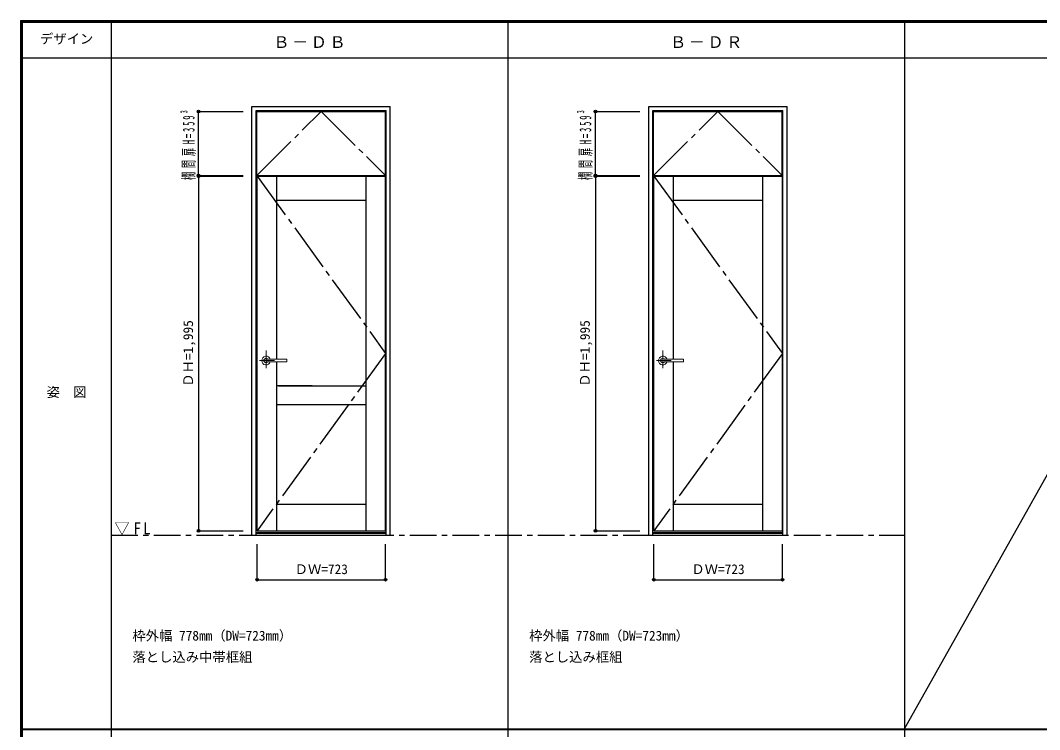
# Model space of a CAD drawing. Units: millimetres, scale not verified. Extents: x -6000 to 5700, y -4307 to 4260.
# Drawn here: x -6000 to -267, y 186 to 4175 of the extents above; entities that cross this region are included whole.
import ezdxf
from ezdxf.enums import TextEntityAlignment as Align

# ---------------------------------------------------------------- set-up
doc = ezdxf.new("R2010")
doc.units = ezdxf.units.MM
doc.header["$LTSCALE"] = 30
doc.header["$PDMODE"] = 32
doc.header["$PDSIZE"] = 15
doc.linetypes.add('CHAIN1', pattern=[8, 5, -1, 1, -1])
doc.linetypes.add('CHAIN2', pattern=[12, 9, -1, 1, -1])
for name, color, linetype in [('0-1_通り芯', 7, 'CHAIN1'), ('0-2_扉', 7, 'Continuous'), ('0-4_枠', 3, 'Continuous'), ('0-7', 7, 'CHAIN2'), ('0-A_文字', 7, 'Continuous'), ('0-B_寸法', 7, 'Continuous'), ('F-1_枠', 6, 'Continuous'), ('F-A_文字', 7, 'Continuous')]:
    doc.layers.add(name, color=color, linetype=linetype)
doc.layers.add('0-5_レバー', color=7, linetype='Continuous', lineweight=18)
doc.styles.add('ＭＳ ゴシック', font='')
doc.styles.get('ＭＳ ゴシック').set_extended_font_data('MS Gothic')

msp = doc.modelspace()

# ---------------------------------------------------------------- linework, layer by layer
at = {"layer": '0-1_通り芯'}
msp.add_line((-5490, 1279.25), (-1026.8, 1279.25), dxfattribs=at)
at = {"layer": '0-2_扉', "color": 3}
for p, q in [((-4669.9, 3662.25), (-3946.9, 3662.25)), ((-4669.9, 3303.25), (-4669.9, 3662.25)), ((-3946.9, 3303.25), (-3946.9, 3662.25)), ((-2438.3, 3303.25), (-2438.3, 3662.25)), ((-2438.3, 3662.25), (-1715.3, 3662.25)), ((-4669.9, 3303.25), (-3946.9, 3303.25))]:
    msp.add_line(p, q, dxfattribs=at)
at = {"layer": '0-2_扉'}
for p, q in [((-4668.4, 1304.25), (-4668.4, 3299.25)), ((-4668.4, 3299.25), (-3945.4, 3299.25)), ((-4558.4, 2268.75), (-4558.4, 3299.25)), ((-4055.4, 1304.25), (-4055.4, 3299.25)), ((-3945.4, 1304.25), (-3945.4, 3299.25)), ((-2436.8, 3299.25), (-1713.8, 3299.25)), ((-2436.8, 1304.25), (-2436.8, 3299.25)), ((-2326.8, 2268.75), (-2326.8, 3299.25)), ((-1823.8, 1304.25), (-1823.8, 3299.25)), ((-1713.8, 1304.25), (-1713.8, 3299.25)), ((-4558.4, 3164.25), (-4055.4, 3164.25)), ((-2326.8, 3164.25), (-1823.8, 3164.25)), ((-4558.4, 1304.25), (-4558.4, 2254.75)), ((-2326.8, 1304.25), (-2326.8, 2254.75)), ((-4359.4, 2119.25), (-4558.4, 2119.25)), ((-4548.4, 2119.25), (-4055.4, 2119.25)), ((-4558.4, 2014.25), (-4055.4, 2014.25)), ((-4558.4, 1454.25), (-4055.4, 1454.25)), ((-2326.8, 1454.25), (-1823.8, 1454.25)), ((-4668.4, 1304.25), (-3945.4, 1304.25)), ((-2436.8, 1304.25), (-1713.8, 1304.25))]:
    msp.add_line(p, q, dxfattribs=at)
at = {"layer": '0-2_扉', "color": 3}
msp.add_lwpolyline([(-2438.3, 3303.25), (-1715.3, 3303.25), (-1715.3, 3662.25)], dxfattribs=at)
at = {"layer": '0-4_枠'}
for p, q in [((-4697.4, 3691.25), (-3919.4, 3691.25)), ((-4697.4, 1279.25), (-4697.4, 3691.25)), ((-3919.4, 1279.25), (-3919.4, 3691.25)), ((-1687.8, 1279.25), (-1687.8, 3691.25)), ((-4673.4, 3667.25), (-3943.4, 3667.25)), ((-4673.4, 1279.25), (-4673.4, 3667.25)), ((-3943.4, 1279.25), (-3943.4, 3667.25)), ((-1711.8, 1279.25), (-1711.8, 3667.25)), ((-4697.4, 1279.25), (-3919.4, 1279.25)), ((-4673.4, 1294.25), (-3943.4, 1294.25)), ((-4673.4, 1291.25), (-3943.4, 1291.25)), ((-2465.8, 1279.25), (-1687.8, 1279.25)), ((-2441.8, 1294.25), (-1711.8, 1294.25)), ((-2441.8, 1291.25), (-1711.8, 1291.25))]:
    msp.add_line(p, q, dxfattribs=at)
for points in [[(-2465.8, 1279.25), (-2465.8, 3691.25), (-1687.8, 3691.25)], [(-2441.8, 1279.25), (-2441.8, 3667.25), (-1711.8, 3667.25)]]:
    msp.add_lwpolyline(points, dxfattribs=at)
at = {"layer": '0-5_レバー', "color": 4, "linetype": 'CHAIN1'}
for p, q in [((-4617.9, 2318.21), (-4617.9, 2218.36)), ((-2386.3, 2318.21), (-2386.3, 2218.36)), ((-4571.1, 2261.75), (-4654.12, 2261.75)), ((-2339.5, 2261.75), (-2422.52, 2261.75))]:
    msp.add_line(p, q, dxfattribs=at)
at = {"layer": '0-5_レバー'}
for p, q in [((-4500.9, 2261.75), (-4500.9, 2267.24)), ((-4500.9, 2261.75), (-4500.9, 2256.25)), ((-2399.05, 2263.9), (-2399.3, 2261.75)), ((-2399.3, 2261.75), (-2399.05, 2259.6)), ((-2398.31, 2265.96), (-2399.05, 2263.9)), ((-2399.05, 2259.6), (-2398.31, 2257.54)), ((-2397.11, 2267.86), (-2398.31, 2265.96)), ((-2398.31, 2257.54), (-2397.11, 2255.64)), ((-2395.49, 2269.53), (-2397.11, 2267.86)), ((-2397.11, 2255.64), (-2395.49, 2253.97)), ((-2393.52, 2270.9), (-2395.49, 2269.53)), ((-2395.49, 2253.97), (-2393.52, 2252.6)), ((-2391.28, 2271.91), (-2393.52, 2270.9)), ((-2393.52, 2252.6), (-2391.28, 2251.59)), ((-2388.84, 2272.54), (-2391.28, 2271.91)), ((-2391.28, 2251.59), (-2388.84, 2250.96)), ((-2386.3, 2272.75), (-2388.84, 2272.54)), ((-2388.84, 2250.96), (-2386.3, 2250.75)), ((-2383.76, 2272.54), (-2386.3, 2272.75)), ((-2386.3, 2250.75), (-2383.76, 2250.96)), ((-2381.33, 2271.91), (-2383.76, 2272.54)), ((-2383.76, 2250.96), (-2381.33, 2251.59)), ((-2381.43, 2268.74), (-2381.43, 2268.73)), ((-2380.97, 2268.74), (-2381.43, 2268.74)), ((-2379.08, 2270.9), (-2381.33, 2271.91)), ((-2381.33, 2251.59), (-2379.08, 2252.6)), ((-2381.28, 2254.76), (-2381.15, 2254.76)), ((-2381.15, 2254.76), (-2380.71, 2254.76)), ((-2379.87, 2268.74), (-2380.97, 2268.74)), ((-2380.71, 2254.76), (-2379.99, 2254.76)), ((-2379.99, 2254.76), (-2378.97, 2254.76)), ((-2378.35, 2268.74), (-2379.87, 2268.74)), ((-2377.11, 2269.53), (-2379.08, 2270.9)), ((-2379.08, 2252.6), (-2377.11, 2253.97)), ((-2378.97, 2254.76), (-2377.71, 2254.76)), ((-2376.81, 2268.74), (-2378.35, 2268.74)), ((-2377.71, 2254.76), (-2376.36, 2254.76)), ((-2376.35, 2268.74), (-2377.11, 2269.53)), ((-2377.11, 2253.97), (-2376.35, 2254.76)), ((-2375.32, 2268.74), (-2376.81, 2268.74)), ((-2376.36, 2254.76), (-2373.5, 2254.76)), ((-2372.91, 2268.74), (-2375.32, 2268.74)), ((-2373.5, 2254.76), (-2370.52, 2254.75)), ((-2370.9, 2268.75), (-2372.91, 2268.74)), ((-2369.05, 2268.75), (-2370.9, 2268.75)), ((-2370.52, 2254.75), (-2367.5, 2254.75)), ((-2367.05, 2268.75), (-2369.05, 2268.75)), ((-2367.5, 2254.75), (-2364.46, 2254.75)), ((-2363.3, 2268.75), (-2367.05, 2268.75)), ((-2364.46, 2254.75), (-2361.4, 2254.75)), ((-2359.1, 2268.75), (-2363.3, 2268.75)), ((-2361.4, 2254.75), (-2358.31, 2254.75)), ((-2354.44, 2268.75), (-2359.1, 2268.75)), ((-2358.31, 2254.75), (-2354.31, 2254.75)), ((-2349.65, 2268.75), (-2354.44, 2268.75)), ((-2354.31, 2254.75), (-2349.9, 2254.75)), ((-2349.9, 2254.75), (-2344.93, 2254.75)), ((-2344.41, 2268.75), (-2349.65, 2268.75)), ((-2344.93, 2254.75), (-2339.4, 2254.75)), ((-2338.64, 2268.75), (-2344.41, 2268.75)), ((-2339.4, 2254.75), (-2333.31, 2254.75)), ((-2332.34, 2268.75), (-2338.64, 2268.75)), ((-2333.31, 2254.75), (-2326.66, 2254.75)), ((-2325.52, 2268.75), (-2332.34, 2268.75)), ((-2326.66, 2254.75), (-2319.45, 2254.75)), ((-2317.71, 2268.75), (-2325.52, 2268.75)), ((-2319.45, 2254.75), (-2310.86, 2254.75)), ((-2309.3, 2268.75), (-2317.71, 2268.75)), ((-2310.86, 2254.75), (-2301.6, 2254.75)), ((-2300.31, 2268.75), (-2309.3, 2268.75)), ((-2301.6, 2254.75), (-2291.67, 2254.75)), ((-2290.71, 2268.75), (-2300.31, 2268.75)), ((-2291.67, 2254.75), (-2281.05, 2254.75)), ((-2280.53, 2268.75), (-2290.71, 2268.75)), ((-2281.05, 2254.75), (-2270.8, 2254.75)), ((-2270.8, 2268.75), (-2280.53, 2268.75)), ((-2279.88, 2268.75), (-2280.28, 2268.75)), ((-2270.8, 2268.75), (-2279.88, 2268.75)), ((-2269.3, 2261.75), (-2269.3, 2267.24)), ((-2269.3, 2261.75), (-2269.3, 2256.25))]:
    msp.add_line(p, q, dxfattribs=at)
for points in [[(-4607.95, 2268.74), (-4608.71, 2269.53), (-4610.68, 2270.9), (-4612.93, 2271.91), (-4615.36, 2272.54), (-4617.9, 2272.75), (-4620.44, 2272.54), (-4622.88, 2271.91), (-4625.12, 2270.9), (-4627.09, 2269.53), (-4628.71, 2267.86), (-4629.91, 2265.96), (-4630.65, 2263.9), (-4630.9, 2261.75), (-4630.65, 2259.6), (-4629.91, 2257.54), (-4628.71, 2255.64), (-4627.09, 2253.97), (-4625.12, 2252.6), (-4622.88, 2251.59), (-4620.44, 2250.96), (-4617.9, 2250.75), (-4615.36, 2250.96), (-4612.93, 2251.59), (-4610.68, 2252.6), (-4608.71, 2253.97), (-4607.95, 2254.76)], [(-4502.4, 2268.75), (-4512.13, 2268.75), (-4522.31, 2268.75), (-4531.91, 2268.75), (-4540.9, 2268.75), (-4549.31, 2268.75), (-4557.12, 2268.75), (-4563.94, 2268.75), (-4570.24, 2268.75), (-4576.01, 2268.75), (-4581.25, 2268.75), (-4586.04, 2268.75), (-4590.7, 2268.75), (-4594.9, 2268.75), (-4598.65, 2268.75), (-4600.65, 2268.75), (-4602.5, 2268.75), (-4604.51, 2268.74), (-4606.92, 2268.74), (-4608.41, 2268.74), (-4609.95, 2268.74), (-4611.47, 2268.74), (-4612.57, 2268.74), (-4613.03, 2268.74), (-4613.03, 2268.73)], [(-4612.88, 2254.76), (-4612.75, 2254.76), (-4612.31, 2254.76), (-4611.59, 2254.76), (-4610.57, 2254.76), (-4609.31, 2254.76), (-4607.96, 2254.76), (-4605.1, 2254.76), (-4602.12, 2254.75), (-4599.1, 2254.75), (-4596.06, 2254.75), (-4593, 2254.75), (-4589.91, 2254.75), (-4585.91, 2254.75), (-4581.5, 2254.75), (-4576.53, 2254.75), (-4571, 2254.75), (-4564.91, 2254.75), (-4558.26, 2254.75), (-4551.05, 2254.75), (-4542.46, 2254.75), (-4533.2, 2254.75), (-4523.27, 2254.75), (-4512.65, 2254.75), (-4502.4, 2254.75)], [(-4502.4, 2268.75), (-4511.48, 2268.75), (-4511.88, 2268.75)]]:
    msp.add_lwpolyline(points, dxfattribs=at)
for centre, radius, start, end in [((-4617.9, 2261.75), 24.55, 16.59952, 343.36736), ((-4502.4, 2267.25), 1.5, 0.00847, 89.9163), ((-4502.4, 2267.25), 1.5, 360, 90.17419), ((-4502.4, 2256.25), 1.5, 270.16419, 0), ((-4502.4, 2256.25), 1.5, 269.91059, 359.99153), ((-2386.3, 2261.75), 24.55, 16.59952, 343.36736), ((-2270.8, 2267.25), 1.5, 360, 90.17419), ((-2270.8, 2267.25), 1.5, 0.00847, 89.9163), ((-2270.8, 2256.25), 1.5, 269.91059, 359.99153), ((-2270.8, 2256.25), 1.5, 270.16419, 0)]:
    msp.add_arc(centre, radius, start, end, dxfattribs=at)
at = {"layer": '0-7'}
for p, q in [((-4669.9, 3303.25), (-4308.4, 3662.25)), ((-4308.4, 3662.25), (-3946.9, 3303.25)), ((-2436.8, 3299.25), (-1713.8, 2301.75)), ((-1713.8, 2301.75), (-2436.8, 1304.25))]:
    msp.add_line(p, q, dxfattribs=at)
for points in [[(-2438.3, 3303.25), (-2076.8, 3662.25), (-1715.3, 3303.25)], [(-4668.4, 3299.25), (-3945.4, 2301.75), (-4668.4, 1304.25)]]:
    msp.add_lwpolyline(points, dxfattribs=at)
at = {"layer": '0-B_寸法', "color": 4}
for p, q in [((-4997.4, 3662.25), (-4747.4, 3662.25)), ((-4997.4, 3303.25), (-4997.4, 3662.25)), ((-2765.8, 3303.25), (-2765.8, 3662.25)), ((-2765.8, 3662.25), (-2515.8, 3662.25)), ((-4997.4, 3303.25), (-4747.4, 3303.25)), ((-4997.4, 3299.25), (-4997.4, 1304.25)), ((-4997.4, 3299.25), (-4747.4, 3299.25)), ((-2765.8, 3303.25), (-2515.8, 3303.25)), ((-2765.8, 3299.25), (-2515.8, 3299.25)), ((-2765.8, 3299.25), (-2765.8, 1304.25)), ((-4997.4, 1304.25), (-4747.4, 1304.25)), ((-2765.8, 1304.25), (-2515.8, 1304.25)), ((-4668.4, 1029.25), (-4668.4, 1229.25)), ((-2436.8, 1029.25), (-2436.8, 1229.25)), ((-1713.8, 1029.25), (-1713.8, 1229.25)), ((-2436.8, 1029.25), (-1713.8, 1029.25))]:
    msp.add_line(p, q, dxfattribs=at)
msp.add_lwpolyline([(-4668.4, 1029.25), (-3945.4, 1029.25), (-3945.4, 1229.25)], dxfattribs=at)
at = {"layer": '0-B_寸法'}
for p in [(-4997.4, 3662.25), (-2765.8, 3662.25), (-4997.4, 3303.25), (-4997.4, 3299.25), (-2765.8, 3303.25), (-2765.8, 3299.25), (-4997.4, 1304.25), (-2765.8, 1304.25), (-4668.4, 1029.25), (-3945.4, 1029.25), (-2436.8, 1029.25), (-1713.8, 1029.25)]:
    msp.add_point(p, dxfattribs=at)
at = {"layer": 'F-1_枠'}
for p, q in [((-6000, 4175), (5700, 4175)), ((-6000, 4175), (-6000, -4205)), ((-6000, 4170), (5700, 4170)), ((-6000, 4165), (5700, 4165)), ((-5995, 4175), (-5995, -4205)), ((-5990, 4175), (-5990, -4205)), ((-5490, 4175), (-5490, -3790)), ((-3258.4, 4175), (-3258.4, -3790)), ((-1026.8, 4175), (-1026.8, -3790)), ((-6000, 3965), (5700, 3965)), ((-6000, 190.5), (5700, 190.5)), ((-6000, 187.5), (5700, 187.5))]:
    msp.add_line(p, q, dxfattribs=at)
at = {"layer": 'F-A_文字'}
msp.add_line((-1026.8, 190.5), (1204.8, 4165), dxfattribs=at)

# ---------------------------------------------------------------- texts
at = {"layer": '0-A_文字', "style": 'ＭＳ ゴシック'}
for s, p in [('枠外幅 778mm（DW=723mm）', (-5370, 670.5)), ('枠外幅 778mm（DW=723mm）', (-3138.4, 670.5)), ('落とし込み中帯框組', (-5370, 550.5)), ('落とし込み框組', (-3138.4, 550.5))]:
    msp.add_text(s, height=54.99, dxfattribs=at).set_placement(p, align=Align.BOTTOM_LEFT)
at = {"layer": '0-A_文字', "char_height": 65.98, "attachment_point": 7, "style": 'ＭＳ ゴシック'}
for s, insert in [('\\T1.17;Ｂ－ＤＢ', (-4576.7, 4020)), ('\\T1.17;Ｂ－ＤＲ', (-2345.1, 4020)), ('\\T1.26;\\W0.95;▽FL', (-5471.25, 1279.25))]:
    msp.add_mtext(s, dxfattribs=dict(at, insert=insert))
at = {"layer": '0-B_寸法', "style": 'ＭＳ ゴシック'}
for p in [(-5012.4, 2114.25), (-2780.8, 2114.25)]:
    msp.add_text('ＤＨ=1,995', height=54.99, rotation=90, dxfattribs=at).set_placement(p, align=Align.BOTTOM_LEFT)
for p in [(-4457.4, 1044.25), (-2225.8, 1044.25)]:
    msp.add_text('ＤＷ=723', height=54.99, dxfattribs=at).set_placement(p, align=Align.BOTTOM_LEFT)
at = {"layer": '0-B_寸法', "char_height": 65.98, "attachment_point": 7, "rotation": 90, "style": 'ＭＳ ゴシック'}
for insert in [(-5012.4, 3276.5), (-2780.8, 3276.5)]:
    msp.add_mtext('\\T1.46;\\W0.5;欄間扉H=359³', dxfattribs=dict(at, insert=insert))
at = {"layer": 'F-A_文字', "style": 'ＭＳ ゴシック'}
for s, p in [('デザイン', (-5890, 4027.5)), ('姿\u3000図', (-5852.5, 2040.25))]:
    msp.add_text(s, height=54.99, dxfattribs=at).set_placement(p, align=Align.BOTTOM_LEFT)

doc.saveas('drawing.dxf')
